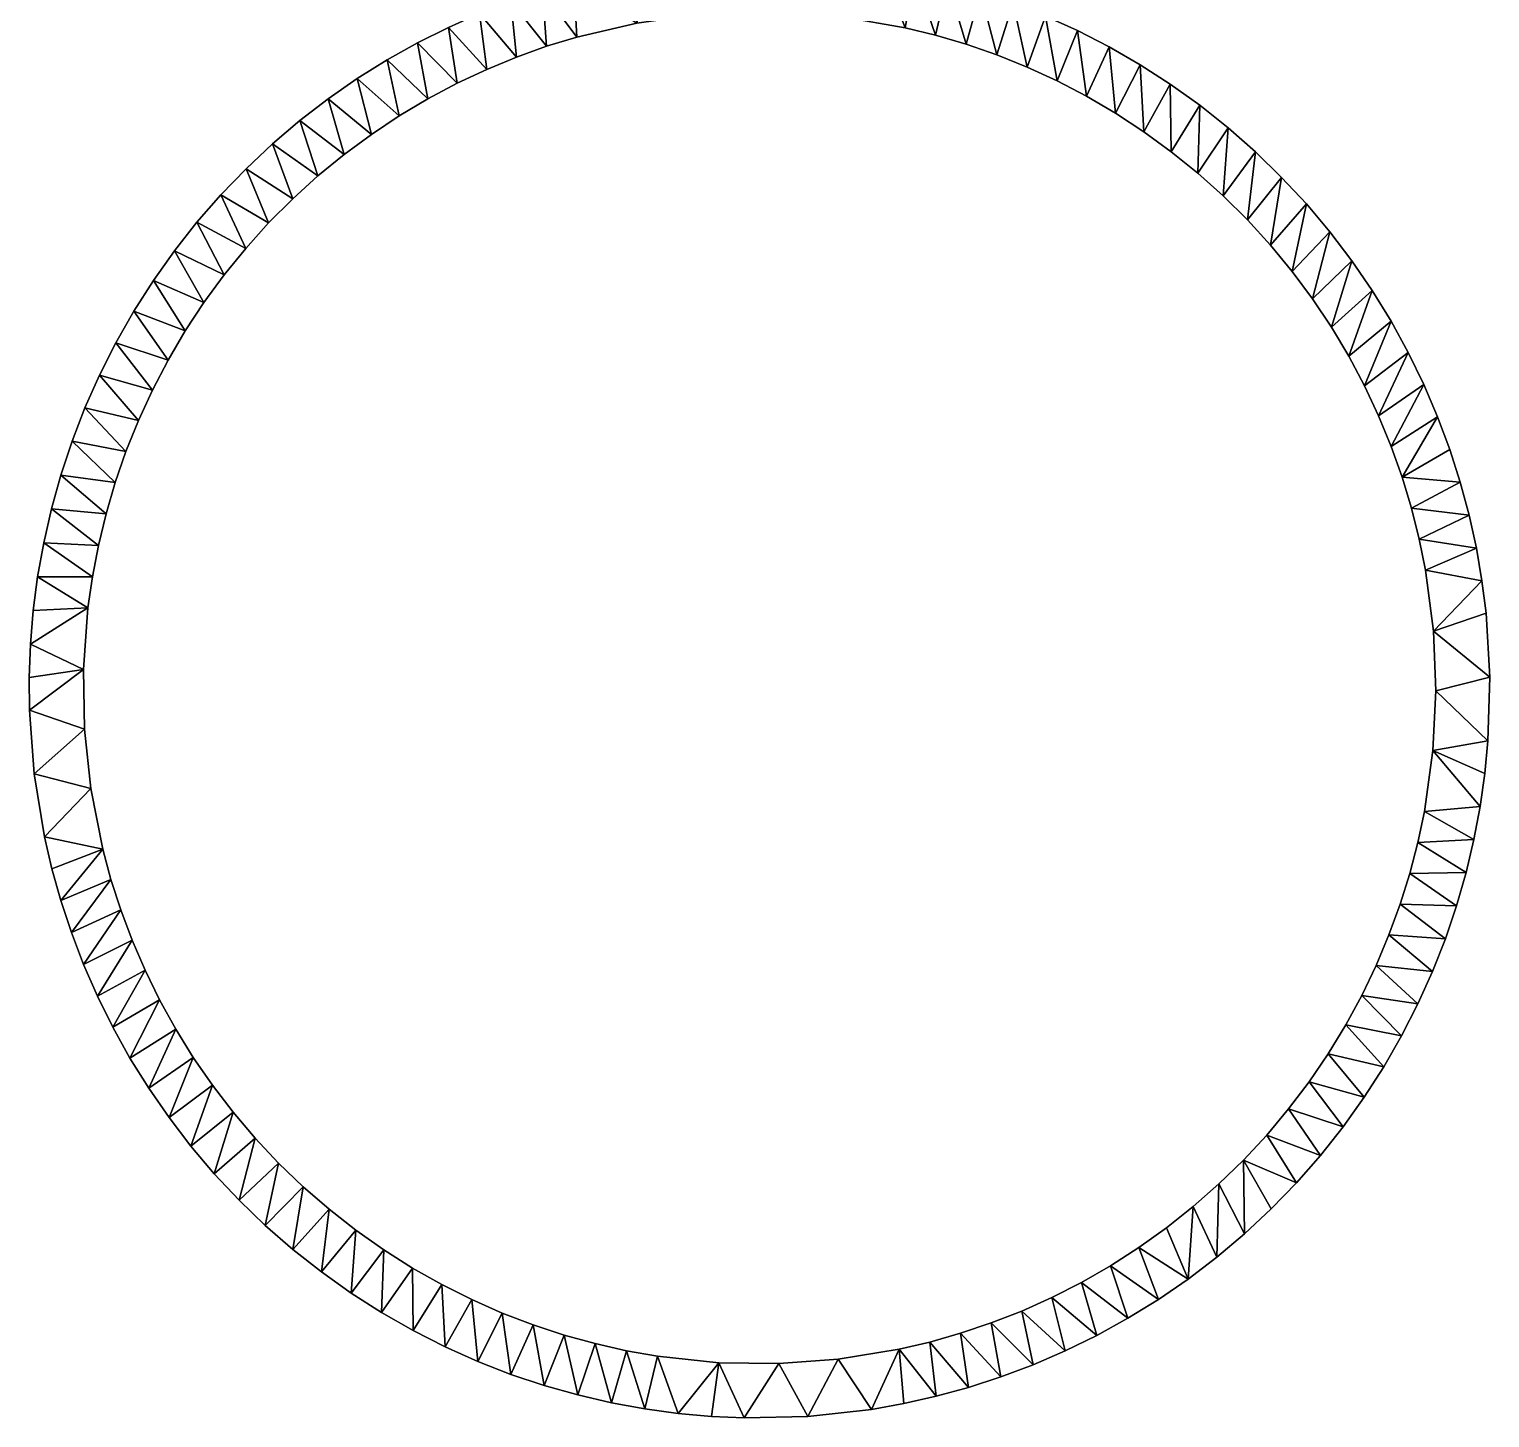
# Model space of a CAD drawing. Header units: millimetres. Extents: x -155 to 550, y -435 to 184.
# Drawn here: x 225.7 to 549.6, y -434.9 to -126.8 of the extents above; entities that cross this region are included whole.
import ezdxf

# ---------------------------------------------------------------- set-up
doc = ezdxf.new("R2010")
doc.units = ezdxf.units.MM
doc.header["$MEASUREMENT"] = 0
doc.layers.add('2', color=18, linetype='Continuous', true_color=0x000000)

msp = doc.modelspace()

# ---------------------------------------------------------------- meshes
at = {"layer": '2'}
mesh = msp.add_polyface(dxfattribs=at)
corners = [(378.61, -121.68), (377, -122.66), (368.08, -106.74), (333.76, -132.96), (327.13, -135.7), (325.56, -123.32), (360.45, -125.44), (347.12, -128.53), (346.48, -116.27), (340.43, -130.58), (339.5, -118.27), (332.52, -120.62), (311.79, -129.81), (320.56, -138.79), (314.1, -142.22), (318.64, -126.38), (305.05, -133.59), (363.52, -112.15), (373.58, -123.61), (366.29, -109.86), (368.65, -103.41), (382.65, -113.65), (360.33, -113.27), (375.11, -95.24), (375.65, -95.34), (318.64, -126.38), (311.79, -129.81), (311.79, -129.81, 6), (318.64, -126.38, 6), (332.52, -120.62), (325.56, -123.32), (325.56, -123.32, 6), (332.52, -120.62, 6), (346.48, -116.27), (339.5, -118.27), (339.5, -118.27, 6), (346.48, -116.27, 6), (363.52, -112.15), (360.33, -113.27), (360.33, -113.27, 6), (363.52, -112.15, 6), (368.08, -106.74), (366.29, -109.86), (366.29, -109.86, 6), (368.08, -106.74, 6), (368.65, -103.41), (368.65, -103.41, 6), (373.58, -123.61), (377, -122.66), (377, -122.66, 6), (373.58, -123.61, 6), (347.12, -128.53), (360.45, -125.44), (360.45, -125.44, 6), (347.12, -128.53, 6), (333.76, -132.96), (340.43, -130.58), (340.43, -130.58, 6), (333.76, -132.96, 6), (320.56, -138.79), (327.13, -135.7), (327.13, -135.7, 6), (320.56, -138.79, 6), (314.1, -142.22), (314.1, -142.22, 6), (378.61, -121.68, 6), (368.08, -106.74, 6), (377, -122.66, 6), (382.65, -113.65, 6), (333.76, -132.96, 6), (325.56, -123.32, 6), (327.13, -135.7, 6), (360.45, -125.44, 6), (346.48, -116.27, 6), (347.12, -128.53, 6), (339.5, -118.27, 6), (340.43, -130.58, 6), (332.52, -120.62, 6), (311.79, -129.81, 6), (314.1, -142.22, 6), (320.56, -138.79, 6), (318.64, -126.38, 6), (363.52, -112.15, 6), (373.58, -123.61, 6), (366.29, -109.86, 6), (368.65, -103.41, 6), (375.65, -95.34, 6), (360.33, -113.27, 6), (374.2, -93.89, 6), (374.3, -93.35, 6)]
mesh.append_faces([[corners[k] for k in face] for face in [(0, 1, 2, 2), (3, 4, 5, 5), (6, 7, 8, 8), (7, 9, 10, 10), (9, 3, 11, 11), (12, 13, 14, 14), (13, 12, 15, 15), (4, 15, 5, 5), (4, 13, 15, 15), (16, 12, 14, 14), (17, 18, 6, 6), (18, 17, 19, 19), (18, 19, 2, 2), (20, 21, 2, 2), (11, 3, 5, 5), (9, 11, 10, 10), (10, 8, 7, 7), (8, 22, 6, 6), (6, 22, 17, 17), (2, 1, 18, 18), (23, 24, 20, 20), (25, 26, 27, 28), (29, 30, 31, 32), (30, 25, 28, 31), (33, 34, 35, 36), (37, 38, 39, 40), (38, 33, 36, 39), (34, 29, 32, 35), (41, 42, 43, 44), (45, 41, 44, 46), (42, 37, 40, 43), (47, 48, 49, 50), (51, 52, 53, 54), (52, 47, 50, 53), (55, 56, 57, 58), (59, 60, 61, 62), (60, 55, 58, 61), (56, 51, 54, 57), (63, 59, 62, 64), (65, 66, 67, 67), (65, 68, 66, 66), (69, 70, 71, 71), (72, 73, 74, 74), (74, 75, 76, 76), (76, 77, 69, 69), (78, 79, 80, 80), (80, 81, 78, 78), (71, 70, 81, 81), (71, 81, 80, 80), (82, 72, 83, 83), (83, 84, 82, 82), (85, 68, 86, 86), (83, 66, 84, 84), (85, 66, 68, 68), (77, 70, 69, 69), (76, 75, 77, 77), (75, 74, 73, 73), (73, 72, 87, 87), (72, 82, 87, 87), (66, 83, 67, 67), (88, 89, 85, 85)]])
mesh = msp.add_polyface(dxfattribs=at)
corners = [(453.66, -138.26), (458.18, -127.11), (460.21, -141.67), (447.01, -135.2), (451.07, -123.88), (433.51, -130.13), (436.65, -118.54), (440.29, -132.49), (426.71, -128.13), (429.39, -116.42), (443.89, -121.03), (419.92, -126.46), (406.43, -124.13), (414.9, -113.26), (391.62, -111.39), (393.22, -123.05), (391.43, -122.65), (393.59, -111.06), (422.13, -114.66), (388.4, -118.06), (389.8, -121.53), (388.74, -119.86), (388.4, -116.06), (407.72, -112.2), (382.65, -113.65), (381.19, -118.84), (380.04, -120.39), (451.07, -123.88), (443.89, -121.03), (443.89, -121.03, 6), (451.07, -123.88, 6), (436.65, -118.54), (436.65, -118.54, 6), (465.19, -130.71), (458.18, -127.11), (458.18, -127.11, 6), (465.19, -130.71, 6), (381.19, -118.84), (382.02, -117.14), (382.02, -117.14, 6), (381.19, -118.84, 6), (378.61, -121.68), (380.04, -120.39), (380.04, -120.39, 6), (378.61, -121.68, 6), (377, -122.66), (377, -122.66, 6), (447.01, -135.2), (453.66, -138.26), (453.66, -138.26, 6), (447.01, -135.2, 6), (433.51, -130.13), (440.29, -132.49), (440.29, -132.49, 6), (433.51, -130.13, 6), (419.92, -126.46), (426.71, -128.13), (426.71, -128.13, 6), (419.92, -126.46, 6), (393.22, -123.05), (406.43, -124.13), (406.43, -124.13, 6), (393.22, -123.05, 6), (389.8, -121.53), (391.43, -122.65), (391.43, -122.65, 6), (389.8, -121.53, 6), (388.4, -118.06), (388.74, -119.86), (388.74, -119.86, 6), (388.4, -118.06, 6), (460.21, -141.67), (460.21, -141.67, 6), (460.21, -141.67, 6), (465.19, -130.71, 6), (458.18, -127.11, 6), (453.66, -138.26, 6), (451.07, -123.88, 6), (447.01, -135.2, 6), (433.51, -130.13, 6), (440.29, -132.49, 6), (436.65, -118.54, 6), (426.71, -128.13, 6), (429.39, -116.42, 6), (443.89, -121.03, 6), (419.92, -126.46, 6), (414.9, -113.26, 6), (406.43, -124.13, 6), (391.62, -111.39, 6), (391.43, -122.65, 6), (393.22, -123.05, 6), (422.13, -114.66, 6), (388.4, -118.06, 6), (389.8, -121.53, 6), (380.04, -120.39, 6), (382.65, -113.65, 6), (378.61, -121.68, 6), (388.74, -119.86, 6), (388.4, -116.06, 6), (381.19, -118.84, 6)]
mesh.append_faces([[corners[k] for k in face] for face in [(0, 1, 2, 2), (0, 3, 4, 4), (5, 6, 7, 7), (8, 9, 5, 5), (10, 3, 7, 7), (4, 1, 0, 0), (11, 12, 13, 13), (14, 15, 16, 16), (15, 17, 12, 12), (8, 11, 18, 18), (10, 4, 3, 3), (19, 16, 20, 20), (7, 6, 10, 10), (8, 18, 9, 9), (6, 5, 9, 9), (19, 20, 21, 21), (13, 18, 11, 11), (22, 16, 19, 19), (23, 13, 12, 12), (17, 23, 12, 12), (24, 25, 26, 26), (27, 28, 29, 30), (28, 31, 32, 29), (33, 34, 35, 36), (34, 27, 30, 35), (37, 38, 39, 40), (41, 42, 43, 44), (42, 37, 40, 43), (45, 41, 44, 46), (47, 48, 49, 50), (51, 52, 53, 54), (52, 47, 50, 53), (55, 56, 57, 58), (59, 60, 61, 62), (60, 55, 58, 61), (56, 51, 54, 57), (63, 64, 65, 66), (67, 68, 69, 70), (68, 63, 66, 69), (64, 59, 62, 65), (48, 71, 72, 49), (73, 74, 75, 75), (76, 73, 75, 75), (76, 77, 78, 78), (79, 80, 81, 81), (82, 79, 83, 83), (84, 80, 78, 78), (77, 76, 75, 75), (85, 86, 87, 87), (88, 89, 90, 90), (82, 91, 85, 85), (84, 78, 77, 77), (92, 93, 89, 89), (94, 95, 96, 96), (80, 84, 81, 81), (82, 83, 91, 91), (81, 83, 79, 79), (92, 97, 93, 93), (98, 92, 89, 89), (95, 94, 99, 99)]])
mesh = msp.add_polyface(dxfattribs=at)
corners = [(514.5, -192.89), (519.02, -178.16), (523.55, -184.78), (510.32, -186.63), (514.14, -171.75), (505.82, -180.56), (503.44, -159.66), (501, -174.71), (495.89, -169.11), (508.95, -165.57), (497.65, -154.02), (490.5, -163.77), (491.59, -148.69), (484.86, -158.72), (485.28, -143.68), (478.99, -153.97), (472.9, -149.53), (478.77, -139.01), (472.06, -134.68), (465.19, -130.71), (466.64, -145.43), (460.21, -141.67), (458.18, -127.11), (478.77, -139.01), (472.06, -134.68), (472.06, -134.68, 6), (478.77, -139.01, 6), (465.19, -130.71), (465.19, -130.71, 6), (491.59, -148.69), (485.28, -143.68), (485.28, -143.68, 6), (491.59, -148.69, 6), (503.44, -159.66), (497.65, -154.02), (497.65, -154.02, 6), (503.44, -159.66, 6), (514.14, -171.75), (508.95, -165.57), (508.95, -165.57, 6), (514.14, -171.75, 6), (523.55, -184.78), (519.02, -178.16), (519.02, -178.16, 6), (523.55, -184.78, 6), (527.73, -191.58), (527.73, -191.58, 6), (505.82, -180.56), (510.32, -186.63), (510.32, -186.63, 6), (505.82, -180.56, 6), (495.89, -169.11), (501, -174.71), (501, -174.71, 6), (495.89, -169.11, 6), (484.86, -158.72), (490.5, -163.77), (490.5, -163.77, 6), (484.86, -158.72, 6), (472.9, -149.53), (478.99, -153.97), (478.99, -153.97, 6), (472.9, -149.53, 6), (460.21, -141.67), (466.64, -145.43), (466.64, -145.43, 6), (460.21, -141.67, 6), (514.5, -192.89, 6), (523.55, -184.78, 6), (519.02, -178.16, 6), (510.32, -186.63, 6), (514.14, -171.75, 6), (505.82, -180.56, 6), (503.44, -159.66, 6), (495.89, -169.11, 6), (501, -174.71, 6), (508.95, -165.57, 6), (497.65, -154.02, 6), (490.5, -163.77, 6), (491.59, -148.69, 6), (484.86, -158.72, 6), (485.28, -143.68, 6), (478.99, -153.97, 6), (472.9, -149.53, 6), (478.77, -139.01, 6), (472.06, -134.68, 6), (465.19, -130.71, 6), (460.21, -141.67, 6), (466.64, -145.43, 6)]
mesh.append_faces([[corners[k] for k in face] for face in [(0, 1, 2, 2), (3, 1, 0, 0), (4, 3, 5, 5), (6, 7, 8, 8), (7, 9, 5, 5), (5, 9, 4, 4), (4, 1, 3, 3), (9, 7, 6, 6), (8, 10, 6, 6), (11, 12, 10, 10), (10, 8, 11, 11), (13, 12, 11, 11), (14, 13, 15, 15), (16, 17, 15, 15), (14, 15, 17, 17), (18, 17, 16, 16), (14, 12, 13, 13), (19, 20, 21, 21), (21, 22, 19, 19), (18, 20, 19, 19), (18, 16, 20, 20), (23, 24, 25, 26), (24, 27, 28, 25), (29, 30, 31, 32), (33, 34, 35, 36), (34, 29, 32, 35), (30, 23, 26, 31), (37, 38, 39, 40), (41, 42, 43, 44), (42, 37, 40, 43), (45, 41, 44, 46), (38, 33, 36, 39), (47, 48, 49, 50), (51, 52, 53, 54), (55, 56, 57, 58), (56, 51, 54, 57), (59, 60, 61, 62), (63, 64, 65, 66), (64, 59, 62, 65), (60, 55, 58, 61), (52, 47, 50, 53), (67, 68, 69, 69), (70, 67, 69, 69), (71, 72, 70, 70), (73, 74, 75, 75), (75, 72, 76, 76), (72, 71, 76, 76), (71, 70, 69, 69), (76, 73, 75, 75), (74, 73, 77, 77), (78, 77, 79, 79), (77, 78, 74, 74), (80, 78, 79, 79), (81, 82, 80, 80), (83, 82, 84, 84), (81, 84, 82, 82), (85, 83, 84, 84), (81, 80, 79, 79), (86, 87, 88, 88), (85, 86, 88, 88), (85, 88, 83, 83)]])
mesh = msp.add_polyface(dxfattribs=at)
corners = [(273.69, -175.42), (268.9, -181.3), (262.87, -169.63), (273.76, -157.74), (278.76, -169.78), (268.17, -163.54), (284.11, -164.41), (253.2, -182.57), (264.43, -187.41), (260.27, -193.73), (257.88, -175.98), (301.55, -150.12), (295.53, -154.57), (291.96, -142.23), (298.43, -137.73), (305.05, -133.59), (307.75, -146), (314.1, -142.22), (289.71, -159.34), (279.6, -152.24), (285.68, -147.07), (257.88, -175.98), (253.2, -182.57), (253.2, -182.57, 6), (257.88, -175.98, 6), (248.87, -189.38), (248.87, -189.38, 6), (268.17, -163.54), (262.87, -169.63), (262.87, -169.63, 6), (268.17, -163.54, 6), (279.6, -152.24), (273.76, -157.74), (273.76, -157.74, 6), (279.6, -152.24, 6), (291.96, -142.23), (285.68, -147.07), (285.68, -147.07, 6), (291.96, -142.23, 6), (305.05, -133.59), (298.43, -137.73), (298.43, -137.73, 6), (305.05, -133.59, 6), (311.79, -129.81), (311.79, -129.81, 6), (307.75, -146), (314.1, -142.22), (314.1, -142.22, 6), (307.75, -146, 6), (295.53, -154.57), (301.55, -150.12), (301.55, -150.12, 6), (295.53, -154.57, 6), (284.11, -164.41), (289.71, -159.34), (289.71, -159.34, 6), (284.11, -164.41, 6), (273.69, -175.42), (278.76, -169.78), (278.76, -169.78, 6), (273.69, -175.42, 6), (264.43, -187.41), (268.9, -181.3), (268.9, -181.3, 6), (264.43, -187.41, 6), (305.05, -133.59, 6), (314.1, -142.22, 6), (311.79, -129.81, 6), (273.69, -175.42, 6), (262.87, -169.63, 6), (268.9, -181.3, 6), (273.76, -157.74, 6), (268.17, -163.54, 6), (278.76, -169.78, 6), (284.11, -164.41, 6), (248.87, -189.38, 6), (260.27, -193.73, 6), (253.2, -182.57, 6), (264.43, -187.41, 6), (257.88, -175.98, 6), (301.55, -150.12, 6), (291.96, -142.23, 6), (295.53, -154.57, 6), (298.43, -137.73, 6), (307.75, -146, 6), (289.71, -159.34, 6), (279.6, -152.24, 6), (285.68, -147.07, 6)]
mesh.append_faces([[corners[k] for k in face] for face in [(0, 1, 2, 2), (3, 4, 5, 5), (6, 4, 3, 3), (0, 5, 4, 4), (5, 0, 2, 2), (7, 8, 9, 9), (7, 10, 8, 8), (10, 1, 8, 8), (10, 2, 1, 1), (11, 12, 13, 13), (14, 15, 16, 16), (17, 16, 15, 15), (11, 14, 16, 16), (14, 11, 13, 13), (18, 6, 19, 19), (3, 19, 6, 6), (19, 20, 18, 18), (20, 12, 18, 18), (20, 13, 12, 12), (21, 22, 23, 24), (22, 25, 26, 23), (27, 28, 29, 30), (31, 32, 33, 34), (32, 27, 30, 33), (35, 36, 37, 38), (39, 40, 41, 42), (40, 35, 38, 41), (36, 31, 34, 37), (28, 21, 24, 29), (43, 39, 42, 44), (45, 46, 47, 48), (49, 50, 51, 52), (50, 45, 48, 51), (53, 54, 55, 56), (57, 58, 59, 60), (58, 53, 56, 59), (54, 49, 52, 55), (61, 62, 63, 64), (62, 57, 60, 63), (65, 66, 67, 67), (68, 69, 70, 70), (71, 72, 73, 73), (74, 71, 73, 73), (68, 73, 72, 72), (72, 69, 68, 68), (75, 76, 77, 77), (77, 76, 78, 78), (77, 78, 79, 79), (79, 78, 70, 70), (79, 70, 69, 69), (80, 81, 82, 82), (83, 84, 65, 65), (66, 65, 84, 84), (80, 84, 83, 83), (83, 81, 80, 80), (85, 86, 74, 74), (71, 74, 86, 86), (86, 85, 87, 87), (87, 85, 82, 82), (87, 82, 81, 81)]])
mesh = msp.add_polyface(dxfattribs=at)
corners = [(249.88, -213.61), (247.13, -220.47), (238.03, -210.83), (248.87, -189.38), (256.46, -200.21), (244.89, -196.38), (252.99, -206.85), (241.27, -203.54), (242.7, -234.35), (241.02, -241.32), (230.59, -233.23), (235.17, -218.23), (244.73, -227.39), (232.69, -225.71), (228.87, -240.77), (239.69, -248.28), (260.27, -193.73), (238.7, -255.2), (237.7, -268.86), (225.94, -263.25), (226.56, -255.81), (227.53, -248.3), (253.2, -182.57), (226.56, -255.81), (225.94, -263.25), (225.94, -263.25, 6), (226.56, -255.81, 6), (228.87, -240.77), (227.53, -248.3), (227.53, -248.3, 6), (228.87, -240.77, 6), (230.59, -233.23), (230.59, -233.23, 6), (235.17, -218.23), (232.69, -225.71), (232.69, -225.71, 6), (235.17, -218.23, 6), (241.27, -203.54), (238.03, -210.83), (238.03, -210.83, 6), (241.27, -203.54, 6), (248.87, -189.38), (244.89, -196.38), (244.89, -196.38, 6), (248.87, -189.38, 6), (256.46, -200.21), (260.27, -193.73), (260.27, -193.73, 6), (256.46, -200.21, 6), (264.43, -187.41), (264.43, -187.41, 6), (249.88, -213.61), (252.99, -206.85), (252.99, -206.85, 6), (249.88, -213.61, 6), (244.73, -227.39), (247.13, -220.47), (247.13, -220.47, 6), (244.73, -227.39, 6), (241.02, -241.32), (242.7, -234.35), (242.7, -234.35, 6), (241.02, -241.32, 6), (238.7, -255.2), (239.69, -248.28), (239.69, -248.28, 6), (238.7, -255.2, 6), (237.7, -268.86), (237.7, -268.86, 6), (249.88, -213.61, 6), (238.03, -210.83, 6), (247.13, -220.47, 6), (248.87, -189.38, 6), (244.89, -196.38, 6), (256.46, -200.21, 6), (252.99, -206.85, 6), (241.27, -203.54, 6), (242.7, -234.35, 6), (230.59, -233.23, 6), (241.02, -241.32, 6), (235.17, -218.23, 6), (244.73, -227.39, 6), (232.69, -225.71, 6), (228.87, -240.77, 6), (239.69, -248.28, 6), (260.27, -193.73, 6), (226.56, -255.81, 6), (225.94, -263.25, 6), (238.7, -255.2, 6), (227.53, -248.3, 6)]
mesh.append_faces([[corners[k] for k in face] for face in [(0, 1, 2, 2), (3, 4, 5, 5), (5, 4, 6, 6), (7, 6, 0, 0), (8, 9, 10, 10), (11, 1, 12, 12), (5, 6, 7, 7), (13, 12, 8, 8), (14, 9, 15, 15), (3, 16, 4, 4), (0, 2, 7, 7), (17, 18, 19, 19), (8, 10, 13, 13), (13, 11, 12, 12), (14, 10, 9, 9), (20, 17, 19, 19), (17, 20, 21, 21), (17, 21, 15, 15), (15, 21, 14, 14), (1, 11, 2, 2), (3, 22, 16, 16), (23, 24, 25, 26), (27, 28, 29, 30), (31, 27, 30, 32), (28, 23, 26, 29), (33, 34, 35, 36), (37, 38, 39, 40), (38, 33, 36, 39), (41, 42, 43, 44), (42, 37, 40, 43), (34, 31, 32, 35), (45, 46, 47, 48), (46, 49, 50, 47), (51, 52, 53, 54), (55, 56, 57, 58), (56, 51, 54, 57), (52, 45, 48, 53), (59, 60, 61, 62), (63, 64, 65, 66), (64, 59, 62, 65), (67, 63, 66, 68), (60, 55, 58, 61), (69, 70, 71, 71), (72, 73, 74, 74), (73, 75, 74, 74), (76, 69, 75, 75), (77, 78, 79, 79), (80, 81, 71, 71), (73, 76, 75, 75), (82, 77, 81, 81), (83, 84, 79, 79), (72, 74, 85, 85), (69, 76, 70, 70), (77, 82, 78, 78), (82, 81, 80, 80), (83, 79, 78, 78), (86, 87, 88, 88), (88, 89, 86, 86), (88, 84, 89, 89), (84, 83, 89, 89), (71, 70, 80, 80)]])
mesh = msp.add_polyface(dxfattribs=at)
corners = [(548.8, -256.39), (549.63, -270.54), (537.12, -260.36), (546.65, -241.93), (547.89, -249.19), (535.35, -246.79), (533.97, -239.93), (540.76, -220.04), (543.09, -227.33), (530.17, -226.19), (532.24, -233.06), (545.05, -234.64), (538.06, -212.79), (531.54, -198.53), (534.99, -205.61), (524.96, -212.58), (527.74, -219.36), (521.82, -205.9), (518.33, -199.32), (527.73, -191.58), (514.5, -192.89), (523.55, -184.78), (531.54, -198.53), (527.73, -191.58), (527.73, -191.58, 6), (531.54, -198.53, 6), (538.06, -212.79), (534.99, -205.61), (534.99, -205.61, 6), (538.06, -212.79, 6), (543.09, -227.33), (540.76, -220.04), (540.76, -220.04, 6), (543.09, -227.33, 6), (546.65, -241.93), (545.05, -234.64), (545.05, -234.64, 6), (546.65, -241.93, 6), (548.8, -256.39), (547.89, -249.19), (547.89, -249.19, 6), (548.8, -256.39, 6), (549.63, -270.54), (549.63, -270.54, 6), (533.97, -239.93), (535.35, -246.79), (535.35, -246.79, 6), (533.97, -239.93, 6), (532.24, -233.06), (532.24, -233.06, 6), (537.12, -260.36), (537.12, -260.36, 6), (527.74, -219.36), (530.17, -226.19), (530.17, -226.19, 6), (527.74, -219.36, 6), (521.82, -205.9), (524.96, -212.58), (524.96, -212.58, 6), (521.82, -205.9, 6), (514.5, -192.89), (518.33, -199.32), (518.33, -199.32, 6), (514.5, -192.89, 6), (510.32, -186.63), (510.32, -186.63, 6), (548.8, -256.39, 6), (537.12, -260.36, 6), (549.63, -270.54, 6), (546.65, -241.93, 6), (535.35, -246.79, 6), (547.89, -249.19, 6), (533.97, -239.93, 6), (540.76, -220.04, 6), (530.17, -226.19, 6), (543.09, -227.33, 6), (532.24, -233.06, 6), (545.05, -234.64, 6), (538.06, -212.79, 6), (537.64, -273.61, 6), (531.54, -198.53, 6), (524.96, -212.58, 6), (534.99, -205.61, 6), (527.74, -219.36, 6), (521.82, -205.9, 6), (527.73, -191.58, 6), (518.33, -199.32, 6), (514.5, -192.89, 6), (523.55, -184.78, 6)]
mesh.append_faces([[corners[k] for k in face] for face in [(0, 1, 2, 2), (3, 4, 5, 5), (2, 4, 0, 0), (3, 5, 6, 6), (5, 4, 2, 2), (7, 8, 9, 9), (10, 8, 11, 11), (11, 3, 6, 6), (12, 7, 9, 9), (9, 8, 10, 10), (11, 6, 10, 10), (13, 14, 15, 15), (16, 14, 12, 12), (16, 12, 9, 9), (13, 15, 17, 17), (17, 18, 19, 19), (15, 14, 16, 16), (13, 17, 19, 19), (20, 21, 18, 18), (19, 18, 21, 21), (22, 23, 24, 25), (26, 27, 28, 29), (27, 22, 25, 28), (30, 31, 32, 33), (34, 35, 36, 37), (35, 30, 33, 36), (38, 39, 40, 41), (42, 38, 41, 43), (39, 34, 37, 40), (31, 26, 29, 32), (44, 45, 46, 47), (48, 44, 47, 49), (45, 50, 51, 46), (52, 53, 54, 55), (56, 57, 58, 59), (57, 52, 55, 58), (60, 61, 62, 63), (64, 60, 63, 65), (61, 56, 59, 62), (53, 48, 49, 54), (66, 67, 68, 68), (69, 70, 71, 71), (67, 66, 71, 71), (69, 72, 70, 70), (70, 67, 71, 71), (73, 74, 75, 75), (76, 77, 75, 75), (77, 72, 69, 69), (78, 74, 73, 73), (79, 68, 67, 67), (74, 76, 75, 75), (77, 76, 72, 72), (80, 81, 82, 82), (83, 78, 82, 82), (83, 74, 78, 78), (80, 84, 81, 81), (84, 85, 86, 86), (81, 83, 82, 82), (80, 85, 84, 84), (87, 86, 88, 88), (85, 88, 86, 86)]])
mesh = msp.add_polyface(dxfattribs=at)
corners = [(248.01, -355.09), (244.22, -348.26), (254.58, -342.18), (237.72, -334.32), (248.49, -328.94), (240.78, -341.33), (251.36, -335.6), (241.98, -308.73), (243.8, -315.48), (232.68, -320.16), (245.97, -322.23), (235.02, -327.25), (258.15, -348.65), (230.69, -313.07), (237.93, -282.11), (239.32, -295.3), (226.77, -292), (229.05, -306), (225.72, -277.87), (237.7, -268.86), (225.66, -270.61), (225.94, -263.25), (240.78, -341.33), (244.22, -348.26), (244.22, -348.26, 6), (240.78, -341.33, 6), (235.02, -327.25), (237.72, -334.32), (237.72, -334.32, 6), (235.02, -327.25, 6), (230.69, -313.07), (232.68, -320.16), (232.68, -320.16, 6), (230.69, -313.07, 6), (226.77, -292), (229.05, -306), (229.05, -306, 6), (226.77, -292, 6), (225.66, -270.61), (225.72, -277.87), (225.72, -277.87, 6), (225.66, -270.61, 6), (225.94, -263.25), (225.94, -263.25, 6), (237.93, -282.11), (237.7, -268.86), (237.7, -268.86, 6), (237.93, -282.11, 6), (241.98, -308.73), (239.32, -295.3), (239.32, -295.3, 6), (241.98, -308.73, 6), (245.97, -322.23), (243.8, -315.48), (243.8, -315.48, 6), (245.97, -322.23, 6), (251.36, -335.6), (248.49, -328.94), (248.49, -328.94, 6), (251.36, -335.6, 6), (258.15, -348.65), (254.58, -342.18), (254.58, -342.18, 6), (258.15, -348.65, 6), (248.01, -355.09, 6), (254.58, -342.18, 6), (244.22, -348.26, 6), (237.72, -334.32, 6), (240.78, -341.33, 6), (248.49, -328.94, 6), (251.36, -335.6, 6), (241.98, -308.73, 6), (232.68, -320.16, 6), (243.8, -315.48, 6), (235.02, -327.25, 6), (245.97, -322.23, 6), (258.15, -348.65, 6), (230.69, -313.07, 6), (237.93, -282.11, 6), (226.77, -292, 6), (239.32, -295.3, 6), (229.05, -306, 6), (225.72, -277.87, 6), (237.7, -268.86, 6), (225.66, -270.61, 6), (238.7, -255.2, 6), (225.94, -263.25, 6)]
mesh.append_faces([[corners[k] for k in face] for face in [(0, 1, 2, 2), (3, 4, 5, 5), (5, 4, 6, 6), (1, 6, 2, 2), (5, 6, 1, 1), (7, 8, 9, 9), (8, 10, 11, 11), (10, 4, 3, 3), (12, 0, 2, 2), (11, 10, 3, 3), (13, 7, 9, 9), (8, 11, 9, 9), (14, 15, 16, 16), (17, 15, 7, 7), (13, 17, 7, 7), (16, 18, 14, 14), (15, 17, 16, 16), (19, 18, 20, 20), (19, 14, 18, 18), (20, 21, 19, 19), (22, 23, 24, 25), (26, 27, 28, 29), (30, 31, 32, 33), (31, 26, 29, 32), (27, 22, 25, 28), (34, 35, 36, 37), (38, 39, 40, 41), (39, 34, 37, 40), (42, 38, 41, 43), (35, 30, 33, 36), (44, 45, 46, 47), (48, 49, 50, 51), (49, 44, 47, 50), (52, 53, 54, 55), (56, 57, 58, 59), (57, 52, 55, 58), (60, 61, 62, 63), (61, 56, 59, 62), (53, 48, 51, 54), (64, 65, 66, 66), (67, 68, 69, 69), (68, 70, 69, 69), (66, 65, 70, 70), (68, 66, 70, 70), (71, 72, 73, 73), (73, 74, 75, 75), (75, 67, 69, 69), (76, 65, 64, 64), (74, 67, 75, 75), (77, 72, 71, 71), (73, 72, 74, 74), (78, 79, 80, 80), (81, 71, 80, 80), (77, 71, 81, 81), (79, 78, 82, 82), (80, 79, 81, 81), (83, 84, 82, 82), (83, 82, 78, 78), (85, 86, 83, 83), (84, 83, 86, 86)]])
mesh = msp.add_polyface(dxfattribs=at)
corners = [(544.38, -313.93), (533.67, -307.25), (546.12, -306.57), (548.53, -291.94), (547.5, -299.24), (537, -286.85), (535.11, -300.41), (549.22, -284.71), (539.78, -328.62), (536.92, -335.88), (527.27, -327.77), (531.89, -314.11), (542.27, -321.29), (537.64, -273.61), (529.76, -320.96), (549.63, -270.54), (537.12, -260.36), (533.69, -343.06), (530.08, -350.13), (521.23, -341.18), (524.43, -334.52), (517.68, -347.72), (526.11, -357.05), (549.22, -284.71), (549.63, -270.54), (549.63, -270.54, 6), (549.22, -284.71, 6), (547.5, -299.24), (548.53, -291.94), (548.53, -291.94, 6), (547.5, -299.24, 6), (544.38, -313.93), (546.12, -306.57), (546.12, -306.57, 6), (544.38, -313.93, 6), (539.78, -328.62), (542.27, -321.29), (542.27, -321.29, 6), (539.78, -328.62, 6), (533.69, -343.06), (536.92, -335.88), (536.92, -335.88, 6), (533.69, -343.06, 6), (530.08, -350.13), (530.08, -350.13, 6), (517.68, -347.72), (513.79, -354.12), (513.79, -354.12, 6), (517.68, -347.72, 6), (524.43, -334.52), (521.23, -341.18), (521.23, -341.18, 6), (524.43, -334.52, 6), (529.76, -320.96), (527.27, -327.77), (527.27, -327.77, 6), (529.76, -320.96, 6), (533.67, -307.25), (531.89, -314.11), (531.89, -314.11, 6), (533.67, -307.25, 6), (537, -286.85), (535.11, -300.41), (535.11, -300.41, 6), (537, -286.85, 6), (537.12, -260.36), (537.64, -273.61), (537.64, -273.61, 6), (537.12, -260.36, 6), (544.38, -313.93, 6), (546.12, -306.57, 6), (533.67, -307.25, 6), (548.53, -291.94, 6), (537, -286.85, 6), (547.5, -299.24, 6), (535.11, -300.41, 6), (549.22, -284.71, 6), (539.78, -328.62, 6), (527.27, -327.77, 6), (536.92, -335.88, 6), (531.89, -314.11, 6), (542.27, -321.29, 6), (537.64, -273.61, 6), (529.76, -320.96, 6), (549.63, -270.54, 6), (533.69, -343.06, 6), (521.23, -341.18, 6), (530.08, -350.13, 6), (524.43, -334.52, 6), (517.68, -347.72, 6)]
mesh.append_faces([[corners[k] for k in face] for face in [(0, 1, 2, 2), (3, 4, 5, 5), (4, 2, 6, 6), (5, 7, 3, 3), (8, 9, 10, 10), (11, 0, 12, 12), (13, 7, 5, 5), (14, 12, 8, 8), (6, 5, 4, 4), (13, 15, 7, 7), (13, 16, 15, 15), (17, 18, 19, 19), (14, 8, 10, 10), (11, 12, 14, 14), (0, 11, 1, 1), (20, 10, 9, 9), (17, 19, 20, 20), (9, 17, 20, 20), (19, 18, 21, 21), (18, 22, 21, 21), (1, 6, 2, 2), (23, 24, 25, 26), (27, 28, 29, 30), (31, 32, 33, 34), (32, 27, 30, 33), (35, 36, 37, 38), (39, 40, 41, 42), (40, 35, 38, 41), (36, 31, 34, 37), (43, 39, 42, 44), (28, 23, 26, 29), (45, 46, 47, 48), (49, 50, 51, 52), (53, 54, 55, 56), (54, 49, 52, 55), (50, 45, 48, 51), (57, 58, 59, 60), (61, 62, 63, 64), (62, 57, 60, 63), (65, 66, 67, 68), (66, 61, 64, 67), (58, 53, 56, 59), (69, 70, 71, 71), (72, 73, 74, 74), (74, 75, 70, 70), (73, 72, 76, 76), (77, 78, 79, 79), (80, 81, 69, 69), (82, 73, 76, 76), (83, 77, 81, 81), (75, 74, 73, 73), (82, 76, 84, 84), (85, 86, 87, 87), (83, 78, 77, 77), (80, 83, 81, 81), (69, 71, 80, 80), (88, 79, 78, 78), (85, 88, 86, 86), (79, 88, 85, 85), (86, 89, 87, 87), (71, 70, 75, 75)]])
mesh = msp.add_polyface(dxfattribs=at)
corners = [(304.29, -397.66), (303.82, -411.58), (297.04, -407.24), (290.46, -402.56), (298.12, -393.3), (310.65, -401.68), (292.16, -388.63), (284.12, -397.55), (280.96, -378.4), (278.03, -392.24), (272.23, -386.63), (286.43, -383.65), (266.72, -380.75), (275.78, -372.88), (261.54, -374.64), (270.89, -367.12), (266.31, -361.14), (256.68, -368.3), (258.15, -348.65), (252.17, -361.78), (248.01, -355.09), (262.06, -354.97), (303.82, -411.58), (310.79, -415.56), (310.79, -415.56, 6), (303.82, -411.58, 6), (290.46, -402.56), (297.04, -407.24), (297.04, -407.24, 6), (290.46, -402.56, 6), (278.03, -392.24), (284.12, -397.55), (284.12, -397.55, 6), (278.03, -392.24, 6), (266.72, -380.75), (272.23, -386.63), (272.23, -386.63, 6), (266.72, -380.75, 6), (256.68, -368.3), (261.54, -374.64), (261.54, -374.64, 6), (256.68, -368.3, 6), (248.01, -355.09), (252.17, -361.78), (252.17, -361.78, 6), (248.01, -355.09, 6), (244.22, -348.26), (244.22, -348.26, 6), (266.31, -361.14), (262.06, -354.97), (262.06, -354.97, 6), (266.31, -361.14, 6), (258.15, -348.65), (258.15, -348.65, 6), (275.78, -372.88), (270.89, -367.12), (270.89, -367.12, 6), (275.78, -372.88, 6), (286.43, -383.65), (280.96, -378.4), (280.96, -378.4, 6), (286.43, -383.65, 6), (298.12, -393.3), (292.16, -388.63), (292.16, -388.63, 6), (298.12, -393.3, 6), (304.29, -397.66), (304.29, -397.66, 6), (304.29, -397.66, 6), (297.04, -407.24, 6), (303.82, -411.58, 6), (290.46, -402.56, 6), (298.12, -393.3, 6), (292.16, -388.63, 6), (284.12, -397.55, 6), (280.96, -378.4, 6), (272.23, -386.63, 6), (278.03, -392.24, 6), (286.43, -383.65, 6), (266.72, -380.75, 6), (275.78, -372.88, 6), (261.54, -374.64, 6), (270.89, -367.12, 6), (266.31, -361.14, 6), (256.68, -368.3, 6), (258.15, -348.65, 6), (248.01, -355.09, 6), (252.17, -361.78, 6), (262.06, -354.97, 6)]
mesh.append_faces([[corners[k] for k in face] for face in [(0, 1, 2, 2), (3, 4, 2, 2), (2, 4, 0, 0), (0, 5, 1, 1), (6, 4, 3, 3), (7, 6, 3, 3), (8, 9, 10, 10), (7, 9, 11, 11), (11, 9, 8, 8), (7, 11, 6, 6), (12, 13, 10, 10), (8, 10, 13, 13), (14, 15, 12, 12), (12, 15, 13, 13), (16, 15, 14, 14), (17, 16, 14, 14), (18, 19, 20, 20), (17, 19, 21, 21), (21, 19, 18, 18), (17, 21, 16, 16), (22, 23, 24, 25), (26, 27, 28, 29), (30, 31, 32, 33), (31, 26, 29, 32), (34, 35, 36, 37), (38, 39, 40, 41), (39, 34, 37, 40), (35, 30, 33, 36), (27, 22, 25, 28), (42, 43, 44, 45), (46, 42, 45, 47), (43, 38, 41, 44), (48, 49, 50, 51), (49, 52, 53, 50), (54, 55, 56, 57), (58, 59, 60, 61), (59, 54, 57, 60), (62, 63, 64, 65), (66, 62, 65, 67), (63, 58, 61, 64), (55, 48, 51, 56), (68, 69, 70, 70), (71, 69, 72, 72), (69, 68, 72, 72), (73, 71, 72, 72), (74, 71, 73, 73), (75, 76, 77, 77), (74, 78, 77, 77), (78, 75, 77, 77), (74, 73, 78, 78), (79, 76, 80, 80), (75, 80, 76, 76), (81, 79, 82, 82), (79, 80, 82, 82), (83, 81, 82, 82), (84, 81, 83, 83), (85, 86, 87, 87), (84, 88, 87, 87), (88, 85, 87, 87), (84, 83, 88, 88)]])
mesh = msp.add_polyface(dxfattribs=at)
corners = [(489.54, -383.03), (489.08, -399.26), (483.85, -388.03), (495.23, -394.07), (501.13, -388.56), (494.98, -377.74), (482.7, -404.13), (476.13, -408.65), (469.38, -412.82), (465.51, -401.16), (471.82, -397.11), (477.94, -392.73), (517.09, -370.35), (512.08, -376.68), (505, -366.37), (513.79, -354.12), (521.77, -363.8), (509.56, -360.34), (526.11, -357.05), (506.75, -382.76), (500.14, -372.18), (517.68, -347.72), (526.11, -357.05), (530.08, -350.13), (530.08, -350.13, 6), (526.11, -357.05, 6), (517.09, -370.35), (521.77, -363.8), (521.77, -363.8, 6), (517.09, -370.35, 6), (506.75, -382.76), (512.08, -376.68), (512.08, -376.68, 6), (506.75, -382.76, 6), (495.23, -394.07), (501.13, -388.56), (501.13, -388.56, 6), (495.23, -394.07, 6), (482.7, -404.13), (489.08, -399.26), (489.08, -399.26, 6), (482.7, -404.13, 6), (469.38, -412.82), (476.13, -408.65), (476.13, -408.65, 6), (469.38, -412.82, 6), (477.94, -392.73), (471.82, -397.11), (471.82, -397.11, 6), (477.94, -392.73, 6), (465.51, -401.16), (465.51, -401.16, 6), (489.54, -383.03), (483.85, -388.03), (483.85, -388.03, 6), (489.54, -383.03, 6), (500.14, -372.18), (494.98, -377.74), (494.98, -377.74, 6), (500.14, -372.18, 6), (509.56, -360.34), (505, -366.37), (505, -366.37, 6), (509.56, -360.34, 6), (513.79, -354.12), (513.79, -354.12, 6), (489.54, -383.03, 6), (483.85, -388.03, 6), (489.08, -399.26, 6), (495.23, -394.07, 6), (501.13, -388.56, 6), (494.98, -377.74, 6), (482.7, -404.13, 6), (476.13, -408.65, 6), (465.51, -401.16, 6), (469.38, -412.82, 6), (471.82, -397.11, 6), (477.94, -392.73, 6), (517.09, -370.35, 6), (505, -366.37, 6), (512.08, -376.68, 6), (513.79, -354.12, 6), (509.56, -360.34, 6), (521.77, -363.8, 6), (526.11, -357.05, 6), (506.75, -382.76, 6), (500.14, -372.18, 6), (517.68, -347.72, 6), (530.08, -350.13, 6)]
mesh.append_faces([[corners[k] for k in face] for face in [(0, 1, 2, 2), (0, 3, 1, 1), (4, 3, 5, 5), (6, 2, 1, 1), (7, 8, 9, 9), (10, 11, 6, 6), (2, 6, 11, 11), (7, 10, 6, 6), (10, 7, 9, 9), (12, 13, 14, 14), (15, 16, 17, 17), (18, 16, 15, 15), (12, 17, 16, 16), (17, 12, 14, 14), (0, 5, 3, 3), (19, 4, 5, 5), (19, 5, 20, 20), (13, 19, 20, 20), (20, 14, 13, 13), (21, 18, 15, 15), (22, 23, 24, 25), (26, 27, 28, 29), (27, 22, 25, 28), (30, 31, 32, 33), (34, 35, 36, 37), (35, 30, 33, 36), (31, 26, 29, 32), (38, 39, 40, 41), (42, 43, 44, 45), (43, 38, 41, 44), (39, 34, 37, 40), (46, 47, 48, 49), (47, 50, 51, 48), (52, 53, 54, 55), (56, 57, 58, 59), (57, 52, 55, 58), (53, 46, 49, 54), (60, 61, 62, 63), (64, 60, 63, 65), (61, 56, 59, 62), (66, 67, 68, 68), (66, 68, 69, 69), (70, 71, 69, 69), (72, 68, 67, 67), (73, 74, 75, 75), (76, 72, 77, 77), (67, 77, 72, 72), (73, 72, 76, 76), (76, 74, 73, 73), (78, 79, 80, 80), (81, 82, 83, 83), (84, 81, 83, 83), (78, 83, 82, 82), (82, 79, 78, 78), (66, 69, 71, 71), (85, 71, 70, 70), (85, 86, 71, 71), (80, 86, 85, 85), (86, 80, 79, 79), (87, 81, 84, 84), (88, 87, 84, 84)]])
mesh = msp.add_polyface(dxfattribs=at)
corners = [(378.64, -422.68), (376.97, -434.6), (369.63, -433.95), (362.23, -432.94), (365.03, -421.24), (358.14, -420.02), (354.79, -431.58), (384.22, -434.91), (351.23, -418.46), (347.33, -429.85), (332.48, -425.27), (337.43, -414.29), (339.89, -427.75), (344.32, -416.56), (330.59, -411.67), (325.15, -422.41), (323.83, -408.7), (317.17, -405.37), (317.9, -419.17), (310.79, -415.56), (310.65, -401.68), (303.82, -411.58), (369.63, -433.95), (376.97, -434.6), (376.97, -434.6, 6), (369.63, -433.95, 6), (362.23, -432.94), (362.23, -432.94, 6), (384.22, -434.91), (384.22, -434.91, 6), (347.33, -429.85), (354.79, -431.58), (354.79, -431.58, 6), (347.33, -429.85, 6), (332.48, -425.27), (339.89, -427.75), (339.89, -427.75, 6), (332.48, -425.27, 6), (317.9, -419.17), (325.15, -422.41), (325.15, -422.41, 6), (317.9, -419.17, 6), (310.79, -415.56), (310.79, -415.56, 6), (310.65, -401.68), (304.29, -397.66), (304.29, -397.66, 6), (310.65, -401.68, 6), (323.83, -408.7), (317.17, -405.37), (317.17, -405.37, 6), (323.83, -408.7, 6), (337.43, -414.29), (330.59, -411.67), (330.59, -411.67, 6), (337.43, -414.29, 6), (351.23, -418.46), (344.32, -416.56), (344.32, -416.56, 6), (351.23, -418.46, 6), (365.03, -421.24), (358.14, -420.02), (358.14, -420.02, 6), (365.03, -421.24, 6), (378.64, -422.68), (378.64, -422.68, 6), (378.64, -422.68, 6), (369.63, -433.95, 6), (376.97, -434.6, 6), (362.23, -432.94, 6), (365.03, -421.24, 6), (358.14, -420.02, 6), (354.79, -431.58, 6), (384.22, -434.91, 6), (351.23, -418.46, 6), (347.33, -429.85, 6), (332.48, -425.27, 6), (339.89, -427.75, 6), (337.43, -414.29, 6), (344.32, -416.56, 6), (330.59, -411.67, 6), (325.15, -422.41, 6), (323.83, -408.7, 6), (317.17, -405.37, 6), (310.79, -415.56, 6), (317.9, -419.17, 6), (310.65, -401.68, 6), (303.82, -411.58, 6), (304.29, -397.66, 6)]
mesh.append_faces([[corners[k] for k in face] for face in [(0, 1, 2, 2), (3, 4, 2, 2), (0, 2, 4, 4), (5, 3, 6, 6), (0, 7, 1, 1), (8, 6, 9, 9), (10, 11, 12, 12), (9, 12, 13, 13), (14, 10, 15, 15), (4, 3, 5, 5), (8, 9, 13, 13), (14, 15, 16, 16), (11, 10, 14, 14), (13, 12, 11, 11), (17, 18, 19, 19), (19, 20, 17, 17), (18, 17, 16, 16), (18, 16, 15, 15), (21, 20, 19, 19), (5, 6, 8, 8), (22, 23, 24, 25), (26, 22, 25, 27), (23, 28, 29, 24), (30, 31, 32, 33), (34, 35, 36, 37), (35, 30, 33, 36), (38, 39, 40, 41), (42, 38, 41, 43), (39, 34, 37, 40), (31, 26, 27, 32), (44, 45, 46, 47), (48, 49, 50, 51), (52, 53, 54, 55), (53, 48, 51, 54), (56, 57, 58, 59), (60, 61, 62, 63), (64, 60, 63, 65), (61, 56, 59, 62), (57, 52, 55, 58), (49, 44, 47, 50), (66, 67, 68, 68), (69, 67, 70, 70), (66, 70, 67, 67), (71, 72, 69, 69), (66, 68, 73, 73), (74, 75, 72, 72), (76, 77, 78, 78), (75, 79, 77, 77), (80, 81, 76, 76), (70, 71, 69, 69), (74, 79, 75, 75), (80, 82, 81, 81), (78, 80, 76, 76), (79, 78, 77, 77), (83, 84, 85, 85), (84, 83, 86, 86), (85, 82, 83, 83), (85, 81, 82, 82), (87, 84, 86, 86), (71, 74, 72, 72), (88, 87, 86, 86)]])
mesh = msp.add_polyface(dxfattribs=at)
corners = [(412.48, -433.04), (418.63, -419.71), (419.63, -431.76), (426.81, -430.14), (425.44, -418.11), (434.02, -428.17), (441.21, -425.84), (432.26, -416.16), (391.9, -422.89), (398.39, -434.59), (384.22, -434.91), (405.13, -421.93), (378.64, -422.68), (439.05, -413.87), (448.37, -423.14), (452.48, -408.22), (462.48, -416.63), (455.47, -420.07), (459.06, -404.86), (469.38, -412.82), (465.51, -401.16), (445.8, -411.22), (455.47, -420.07), (462.48, -416.63), (462.48, -416.63, 6), (455.47, -420.07, 6), (441.21, -425.84), (448.37, -423.14), (448.37, -423.14, 6), (441.21, -425.84, 6), (469.38, -412.82), (469.38, -412.82, 6), (426.81, -430.14), (434.02, -428.17), (434.02, -428.17, 6), (426.81, -430.14, 6), (412.48, -433.04), (419.63, -431.76), (419.63, -431.76, 6), (412.48, -433.04, 6), (384.22, -434.91), (398.39, -434.59), (398.39, -434.59, 6), (384.22, -434.91, 6), (405.13, -421.93), (391.9, -422.89), (391.9, -422.89, 6), (405.13, -421.93, 6), (425.44, -418.11), (418.63, -419.71), (418.63, -419.71, 6), (425.44, -418.11, 6), (439.05, -413.87), (432.26, -416.16), (432.26, -416.16, 6), (439.05, -413.87, 6), (452.48, -408.22), (445.8, -411.22), (445.8, -411.22, 6), (452.48, -408.22, 6), (465.51, -401.16), (459.06, -404.86), (459.06, -404.86, 6), (465.51, -401.16, 6), (378.64, -422.68), (378.64, -422.68, 6), (412.48, -433.04, 6), (419.63, -431.76, 6), (418.63, -419.71, 6), (426.81, -430.14, 6), (434.02, -428.17, 6), (425.44, -418.11, 6), (441.21, -425.84, 6), (432.26, -416.16, 6), (391.9, -422.89, 6), (384.22, -434.91, 6), (398.39, -434.59, 6), (405.13, -421.93, 6), (378.64, -422.68, 6), (439.05, -413.87, 6), (448.37, -423.14, 6), (452.48, -408.22, 6), (455.47, -420.07, 6), (462.48, -416.63, 6), (459.06, -404.86, 6), (469.38, -412.82, 6), (465.51, -401.16, 6), (445.8, -411.22, 6)]
mesh.append_faces([[corners[k] for k in face] for face in [(0, 1, 2, 2), (3, 4, 5, 5), (3, 2, 1, 1), (6, 5, 7, 7), (8, 9, 10, 10), (9, 8, 11, 11), (0, 11, 1, 1), (0, 9, 11, 11), (8, 10, 12, 12), (13, 14, 6, 6), (15, 16, 17, 17), (16, 15, 18, 18), (19, 16, 18, 18), (18, 20, 19, 19), (21, 15, 17, 17), (4, 3, 1, 1), (13, 6, 7, 7), (21, 14, 13, 13), (4, 7, 5, 5), (17, 14, 21, 21), (22, 23, 24, 25), (26, 27, 28, 29), (27, 22, 25, 28), (23, 30, 31, 24), (32, 33, 34, 35), (36, 37, 38, 39), (37, 32, 35, 38), (40, 41, 42, 43), (41, 36, 39, 42), (33, 26, 29, 34), (44, 45, 46, 47), (48, 49, 50, 51), (49, 44, 47, 50), (52, 53, 54, 55), (56, 57, 58, 59), (57, 52, 55, 58), (53, 48, 51, 54), (60, 61, 62, 63), (61, 56, 59, 62), (45, 64, 65, 46), (66, 67, 68, 68), (69, 70, 71, 71), (69, 68, 67, 67), (72, 73, 70, 70), (74, 75, 76, 76), (76, 77, 74, 74), (66, 68, 77, 77), (66, 77, 76, 76), (74, 78, 75, 75), (79, 72, 80, 80), (81, 82, 83, 83), (83, 84, 81, 81), (85, 84, 83, 83), (84, 85, 86, 86), (87, 82, 81, 81), (71, 68, 69, 69), (79, 73, 72, 72), (87, 79, 80, 80), (71, 70, 73, 73), (82, 87, 80, 80)]])

doc.saveas('drawing.dxf')
